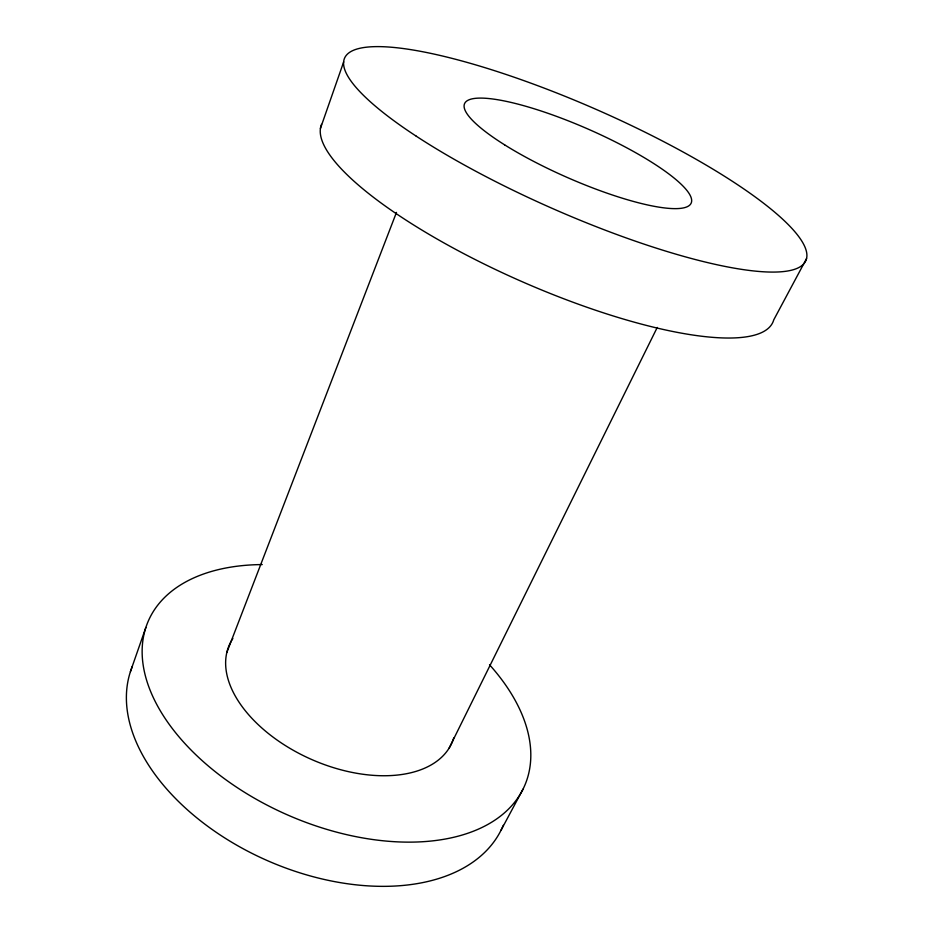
<?xml version="1.0" encoding="UTF-8"?>
<svg xmlns="http://www.w3.org/2000/svg" width="933" height="933" viewBox="0 0 933 933"><rect width="100%" height="100%" fill="white"/><g stroke="black" fill="none" stroke-linecap="round" stroke-linejoin="round"><path stroke-width="1.4" d="M130.422 671.655L145.851 627.489M320.416 128.486L343.706 61.811M226.789 652.575L396.478 212.397M449.123 748.126L657.24 327.448M806.544 258.558L773.725 319.902A246.417 63.841 23.7 0 1 526.41 283.55A246.417 63.841 23.7 0 1 321.535 124.346M500.986 830.335L523.005 789.178M503.284 825.308A201.785 125.64 23.7 0 1 270.103 861.8A201.785 125.64 23.7 0 1 132.334 666.442M489.545 664.797A205.388 121.838 23.7 0 1 441.857 839.618A205.388 121.838 23.7 0 1 164.325 717.232A205.388 121.838 23.7 0 1 262.243 564.57M453.718 737.956A121.582 71.724 23.7 0 1 310.024 758.774A121.582 71.724 23.7 0 1 232.865 638.51M416.27 136.195A251.84 54.137 23.7 0 0 800.642 266.476A251.84 54.137 23.7 0 0 508.882 75.41A251.84 54.137 23.7 0 0 416.27 136.195M504.613 144.837A123.716 26.334 23.7 0 0 689.907 204.922A123.716 26.334 23.7 0 0 539.157 110.351A123.716 26.334 23.7 0 0 504.613 144.837"/></g></svg>
